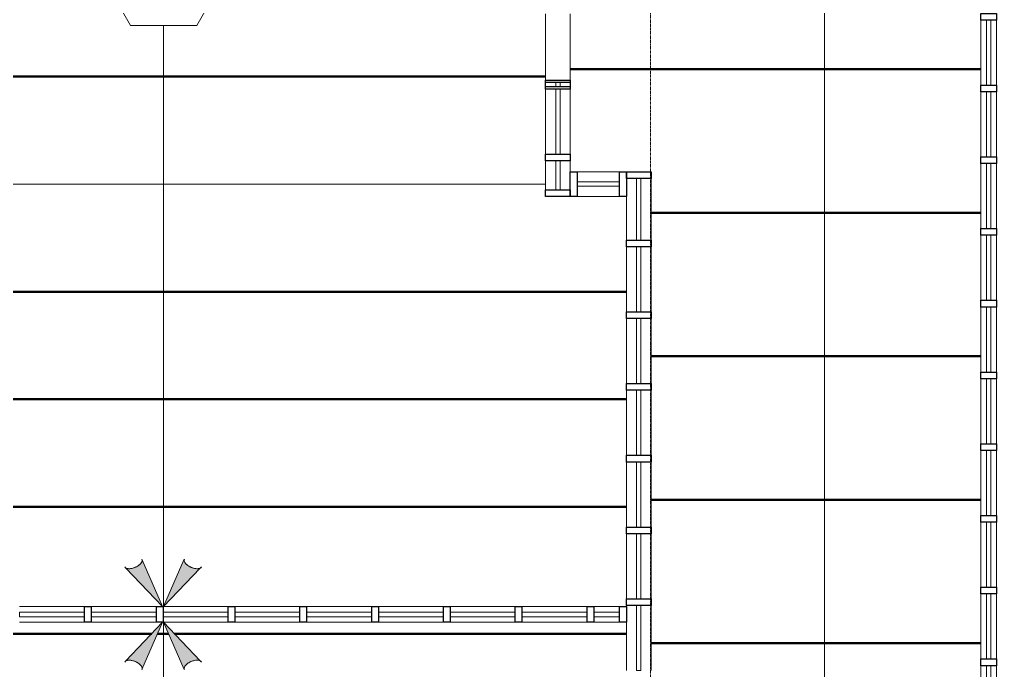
# Model space of a CAD drawing. Header units: inches. Extents: x -4036 to -1914, y 2 to 12338.
# Drawn here: x -3621.9 to -3404.2, y 10537.7 to 10682.9 of the extents above; entities that cross this region are included whole.
import ezdxf

# ---------------------------------------------------------------- set-up
doc = ezdxf.new("R2010")
doc.units = ezdxf.units.IN
doc.header["$MEASUREMENT"] = 0
doc.linetypes.add('Línea de rejilla', pattern=[0.875, 0.5, -0.125, 0.125, -0.125])
for name, color, linetype, lineweight in [('A-DETL-GENF', 92, 'Continuous', 9), ('A-GLAZ-CURT', 52, 'Continuous', 9), ('A-GLAZ-CWMG', 51, 'Continuous', 9), ('S-BEAM', 12, 'Continuous', 9), ('S-BEAM-ANLY', 10, 'Continuous', 50), ('S-GRID', 1, 'Continuous', 9)]:
    doc.layers.add(name, color=color, linetype=linetype, lineweight=lineweight)

# ---------------------------------------------------------------- blocks, each defined once
blk = doc.blocks.new('Rectangular Mullion - 3 1_2_-1273679-FRAMING PLAN - 2ND FLOOR')
at = {"layer": 'A-GLAZ-CWMG'}
for p, q in [((-3493.95, 10551.94), (-3488.17, 10551.94)), ((-3493.95, 10548.44), (-3488.17, 10548.44))]:
    blk.add_line(p, q, dxfattribs=at)
blk = doc.blocks.new('Rectangular Mullion - 3 1_2_-735866-FRAMING PLAN - 2ND FLOOR')
at = {"layer": 'A-GLAZ-CWMG', "lineweight": 25}
for p, q in [((0, 1.75), (-1.5, 1.75)), ((-1.5, 1.75), (-1.5, -1.75)), ((0, -1.75), (0, 1.75)), ((-1.5, -1.75), (0, -1.75))]:
    blk.add_line(p, q, dxfattribs=at)
blk = doc.blocks.new('System Panel - PlyWood-764931-FRAMING PLAN - 2ND FLOOR')
at = {"layer": 'A-GLAZ-CURT', "lineweight": 18}
for p, q in [((-7.25, -0.5), (-7.25, 0.5)), ((-7.25, 0.5), (7.25, 0.5)), ((7.25, 0.5), (7.25, -0.5)), ((7.25, -0.5), (-7.25, -0.5))]:
    blk.add_line(p, q, dxfattribs=at)
blk = doc.blocks.new('System Panel - PlyWood-1273676-FRAMING PLAN - 2ND FLOOR')
at = {"layer": 'A-GLAZ-CURT', "lineweight": 18}
for p, q in [((-2.89, -0.5), (-2.89, 0.5)), ((-2.89, 0.5), (2.89, 0.5)), ((2.89, 0.5), (2.89, -0.5)), ((2.89, -0.5), (-2.89, -0.5))]:
    blk.add_line(p, q, dxfattribs=at)
blk = doc.blocks.new('Rectangular Mullion - 3 1_2_-735834-FRAMING PLAN - 2ND FLOOR')
at = {"layer": 'A-GLAZ-CWMG'}
for p, q in [((-3813.95, 10551.94), (-3799.45, 10551.94)), ((-3813.95, 10548.44), (-3799.45, 10548.44))]:
    blk.add_line(p, q, dxfattribs=at)
blk = doc.blocks.new('Rectangular Mullion - 3 1_2_-735837-FRAMING PLAN - 2ND FLOOR')
at = {"layer": 'A-GLAZ-CWMG', "lineweight": 25}
for p, q in [((0.75, 1.75), (-0.75, 1.75)), ((-0.75, 1.75), (-0.75, -1.75)), ((0.75, -1.75), (0.75, 1.75)), ((-0.75, -1.75), (0.75, -1.75))]:
    blk.add_line(p, q, dxfattribs=at)
blk = doc.blocks.new('System Panel - PlyWood-764998-FRAMING PLAN - 2ND FLOOR')
at = {"layer": 'A-GLAZ-CURT', "lineweight": 18}
for p, q in [((7.75, 0.5), (6.75, 0.5)), ((6.75, 0.5), (6.75, -0.5)), ((7.75, -0.5), (7.75, 0.5)), ((6.75, -0.5), (7.75, -0.5))]:
    blk.add_line(p, q, dxfattribs=at)
blk = doc.blocks.new('System Panel - PlyWood-764936-FRAMING PLAN - 2ND FLOOR')
at = {"layer": 'A-GLAZ-CURT', "lineweight": 18}
for p, q in [((-7.25, -0.5), (-7.25, 0.5)), ((-7.25, 0.5), (7.25, 0.5)), ((7.25, 0.5), (7.25, -0.5)), ((7.25, -0.5), (-7.25, -0.5))]:
    blk.add_line(p, q, dxfattribs=at)
blk = doc.blocks.new('System Panel - PlyWood-764999-FRAMING PLAN - 2ND FLOOR')
at = {"layer": 'A-GLAZ-CURT', "lineweight": 18}
for p, q in [((-3.22, -0.5), (-3.22, 0.5)), ((-3.22, 0.5), (3.22, 0.5)), ((3.22, 0.5), (3.22, -0.5)), ((3.22, -0.5), (-3.22, -0.5))]:
    blk.add_line(p, q, dxfattribs=at)
blk = doc.blocks.new('Rectangular Mullion - 5 1_2_-750970-FRAMING PLAN - 2ND FLOOR')
at = {"layer": 'A-GLAZ-CWMG'}
for p, q in [((-3504.67, 10651.39), (-3504.67, 10644.94)), ((-3499.17, 10651.39), (-3499.17, 10648.94))]:
    blk.add_line(p, q, dxfattribs=at)
blk = doc.blocks.new('Rectangular Mullion - 5 1_2_-748981-FRAMING PLAN - 2ND FLOOR')
at = {"layer": 'A-GLAZ-CWMG'}
for p, q in [((-2522.7, 11828.21), (-2522.7, 11813.71)), ((-2517.2, 11828.21), (-2517.2, 11813.71))]:
    blk.add_line(p, q, dxfattribs=at)
blk = doc.blocks.new('Rectangular Mullion - 5 1_2_-748986-FRAMING PLAN - 2ND FLOOR')
at = {"layer": 'A-GLAZ-CWMG', "lineweight": 25}
for p, q in [((0, 2.75), (-1.5, 2.75)), ((-1.5, 2.75), (-1.5, -2.75)), ((0, -2.75), (0, 2.75)), ((-1.5, -2.75), (0, -2.75))]:
    blk.add_line(p, q, dxfattribs=at)
blk = doc.blocks.new('Rectangular Mullion - 5 1_2_-748984-FRAMING PLAN - 2ND FLOOR')
at = {"layer": 'A-GLAZ-CWMG', "lineweight": 25}
for p, q in [((0.75, 2.75), (-0.75, 2.75)), ((-0.75, 2.75), (-0.75, -2.75)), ((0.75, -2.75), (0.75, 2.75)), ((-0.75, -2.75), (0.75, -2.75))]:
    blk.add_line(p, q, dxfattribs=at)
blk = doc.blocks.new('Rectangular Mullion - 5 1_2_-750933-FRAMING PLAN - 2ND FLOOR')
at = {"layer": 'A-GLAZ-CWMG'}
for p, q in [((-3504.67, 10684.14), (-3504.67, 10669.39)), ((-3499.17, 10669.39), (-3499.17, 10684.14))]:
    blk.add_line(p, q, dxfattribs=at)
blk = doc.blocks.new('Rectangular Mullion - 5 1_2_-749713-FRAMING PLAN - 2ND FLOOR')
at = {"layer": 'A-GLAZ-CWMG', "lineweight": 25}
for p, q in [((-1.5, 2.75), (0, 2.75)), ((-1.5, -2.75), (-1.5, 2.75)), ((0, 2.75), (0, -2.75)), ((0, -2.75), (-1.5, -2.75))]:
    blk.add_line(p, q, dxfattribs=at)
blk = doc.blocks.new('System Panel - PlyWood-1273104-FRAMING PLAN - 2ND FLOOR')
at = {"layer": 'A-GLAZ-CURT', "lineweight": 18}
for p, q in [((-4.75, -0.5), (-4.75, 0.5)), ((-4.75, 0.5), (4.75, 0.5)), ((4.75, 0.5), (4.75, -0.5)), ((4.75, -0.5), (-4.75, -0.5))]:
    blk.add_line(p, q, dxfattribs=at)
blk = doc.blocks.new('Rectangular Mullion - 5 1_2_-1273105-FRAMING PLAN - 2ND FLOOR')
at = {"layer": 'A-GLAZ-CWMG'}
for p, q in [((-2738.67, 11726.24), (-2738.67, 11735.74)), ((-2733.17, 11726.24), (-2733.17, 11735.74))]:
    blk.add_line(p, q, dxfattribs=at)
blk = doc.blocks.new('Rectangular Mullion - 5 1_2_-753149-FRAMING PLAN - 2ND FLOOR')
at = {"layer": 'A-GLAZ-CWMG', "lineweight": 25}
for p, q in [((0, 2.75), (-1.5, 2.75)), ((-1.5, 2.75), (-1.5, -2.75)), ((0, -2.75), (0, 2.75)), ((-1.5, -2.75), (0, -2.75))]:
    blk.add_line(p, q, dxfattribs=at)
blk = doc.blocks.new('Rectangular Mullion - 5 1_2_-753150-FRAMING PLAN - 2ND FLOOR')
at = {"layer": 'A-GLAZ-CWMG', "lineweight": 25}
for p, q in [((-1.5, 2.75), (0, 2.75)), ((-1.5, -2.75), (-1.5, 2.75)), ((0, 2.75), (0, -2.75)), ((0, -2.75), (-1.5, -2.75))]:
    blk.add_line(p, q, dxfattribs=at)
blk = doc.blocks.new('System Panel - PlyWood-764934-FRAMING PLAN - 2ND FLOOR')
at = {"layer": 'A-GLAZ-CURT', "lineweight": 18}
for p, q in [((-6.88, -0.5), (-6.88, 0.5)), ((-6.88, 0.5), (6.88, 0.5)), ((6.88, 0.5), (6.88, -0.5)), ((6.88, -0.5), (-6.88, -0.5))]:
    blk.add_line(p, q, dxfattribs=at)
blk = doc.blocks.new('Rectangular Mullion - 5 1_2_-V4-FRAMING PLAN - 2ND FLOOR')
at = {"layer": 'A-GLAZ-CWMG'}
for p, q in [((-2715.41, 11724.74), (-2725.16, 11724.74)), ((-2711.41, 11719.24), (-2725.16, 11719.24))]:
    blk.add_line(p, q, dxfattribs=at)
blk = doc.blocks.new('Rectangular Mullion - 5 1_2_-V24-FRAMING PLAN - 2ND FLOOR')
at = {"layer": 'A-GLAZ-CWMG'}
for p, q in [((-3486.67, 10552.19), (-3486.67, 10551.94)), ((-3481.17, 10552.19), (-3481.17, 10537.69)), ((-3486.67, 10548.44), (-3486.67, 10537.69))]:
    blk.add_line(p, q, dxfattribs=at)
blk = doc.blocks.new('Rectangular Mullion - 5 1_2_-748987-FRAMING PLAN - 2ND FLOOR')
at = {"layer": 'A-GLAZ-CWMG', "lineweight": 25}
for p, q in [((-1.5, 2.75), (0, 2.75)), ((-1.5, -2.75), (-1.5, 2.75)), ((0, 2.75), (0, -2.75)), ((0, -2.75), (-1.5, -2.75))]:
    blk.add_line(p, q, dxfattribs=at)
blk = doc.blocks.new('Rectangular Mullion - 3 1_2_-735841-FRAMING PLAN - 2ND FLOOR')
at = {"layer": 'A-GLAZ-CWMG'}
for p, q in [((-3206.07, 10485.26), (-3206.07, 10499.76)), ((-3202.57, 10485.26), (-3202.57, 10499.76))]:
    blk.add_line(p, q, dxfattribs=at)
blk = doc.blocks.new('Rectangular Mullion - 3 1_2_-735844-FRAMING PLAN - 2ND FLOOR')
at = {"layer": 'A-GLAZ-CWMG', "lineweight": 25}
for p, q in [((0.75, 1.75), (-0.75, 1.75)), ((-0.75, 1.75), (-0.75, -1.75)), ((0.75, -1.75), (0.75, 1.75)), ((-0.75, -1.75), (0.75, -1.75))]:
    blk.add_line(p, q, dxfattribs=at)
blk = doc.blocks.new('TRUSS - 22_-892746-FRAMING PLAN - 2ND FLOOR')
at = {"layer": 'S-BEAM'}
blk.add_line((173.9, 0), (-145.25, 0), dxfattribs=at)
blk = doc.blocks.new('TRUSS - 22_-1469757-FRAMING PLAN - 2ND FLOOR')
at = {"layer": 'S-BEAM'}
blk.add_line((182.9, 0), (-154.25, 0), dxfattribs=at)
blk = doc.blocks.new('TRUSS - 22_-V59-FRAMING PLAN - 2ND FLOOR')
at = {"layer": 'S-BEAM'}
for p, q in [((-82.17, 0), (-182.9, 0)), ((-78.41, 0), (-80.86, 0)), ((154.25, 0), (-77.1, 0))]:
    blk.add_line(p, q, dxfattribs=at)
blk = doc.blocks.new('TRUSSES - TRUSSES-1144902-FRAMING PLAN - 2ND FLOOR')
at = {"layer": 'A-DETL-GENF'}
blk.add_line((-12.61, 0), (-593.75, 0), dxfattribs=at)
blk = doc.blocks.new('TRUSSES - TRUSSES-1143648-FRAMING PLAN - 2ND FLOOR')
at = {"layer": 'A-DETL-GENF'}
h = blk.add_hatch(color=256, dxfattribs=at)
h.paths.add_polyline_path([(-89.95, 8.4), (-98.55, 0.23), (-88.19, 4.79), (-88.4, 4.81), (-88.63, 4.9), (-88.86, 5.06), (-89.32, 5.53), (-89.71, 6.17), (-89.98, 6.89), (-90.1, 7.59), (-90.04, 8.17)], flags=0)
h.paths.add_polyline_path([(-98.55, 0), (-89.95, -8.17), (-90.04, -7.95), (-90.09, -7.68), (-90.06, -7.02), (-89.86, -6.3), (-89.53, -5.61), (-89.1, -5.04), (-88.63, -4.68), (-88.4, -4.59), (-88.19, -4.56), (-88, -4.6)], flags=0)
h = blk.add_hatch(color=256, dxfattribs=at)
h.paths.add_polyline_path([(89.95, 8.4), (90.04, 8.17), (90.09, 7.9), (90.06, 7.25), (89.86, 6.53), (89.53, 5.84), (89.1, 5.27), (88.63, 4.9), (88.4, 4.81), (88.19, 4.79), (88, 4.83), (98.55, 0.23)], flags=0)
h.paths.add_polyline_path([(98.55, 0), (88.19, -4.56), (88.4, -4.59), (88.63, -4.68), (88.86, -4.83), (89.32, -5.31), (89.71, -5.95), (89.98, -6.66), (90.1, -7.36), (90.04, -7.95), (89.95, -8.17)], flags=0)
for p, q in [((0, 14.61), (-12.61, 7.43)), ((0, 14.61), (12.85, 7.43)), ((-89.95, 8.4), (-98.55, 0.23)), ((-89.95, 8.4), (-89.67, 8.66)), ((-12.61, 7.43), (-12.61, -7.43)), ((12.85, -7.43), (12.85, 7.43)), ((12.85, 7.43), (12.85, -7.43)), ((89.95, 8.4), (89.67, 8.66)), ((98.55, 0.23), (89.95, 8.4)), ((-98.55, 0.23), (-88, 4.83)), ((88, 4.83), (98.55, 0.23)), ((-98.55, 0), (-89.95, -8.17)), ((-88, -4.6), (-98.55, 0)), ((-12.61, 0), (-98.55, 0)), ((12.85, 0), (98.55, 0)), ((98.55, 0), (88, -4.6)), ((89.95, -8.17), (98.55, 0)), ((-89.95, -8.17), (-89.67, -8.43)), ((0, -14.56), (-12.61, -7.43)), ((0, -14.56), (12.85, -7.43)), ((89.95, -8.17), (89.67, -8.43))]:
    blk.add_line(p, q, dxfattribs=at)
for centre, major_axis, start_param, end_param in [((-88.84, 6.74), (-0.84, 1.91), 0.527907, 1.031328), ((-88.84, 6.74), (-0.84, 1.91), 1.058732, 1.553534), ((-88.84, 6.74), (-0.84, 1.91), 0, 0.515859), ((88.84, 6.74), (0.84, 1.91), 5.767326, 6.283185), ((88.84, 6.74), (0.84, 1.91), 4.729651, 5.224453), ((88.84, 6.74), (0.84, 1.91), 5.251857, 5.755279), ((-88.84, 6.74), (-0.84, 1.91), 1.586991, 2.08013), ((-88.84, 6.74), (-0.84, 1.91), 2.111632, 2.609761), ((-88.84, 6.74), (-0.84, 1.91), 2.630892, 3.141593), ((88.84, 6.74), (0.84, 1.91), 3.141593, 3.652293), ((88.84, 6.74), (0.84, 1.91), 3.673425, 4.171554), ((88.84, 6.74), (0.84, 1.91), 4.203055, 4.696194), ((-88.84, -6.52), (0.84, 1.91), 1.588058, 2.082861), ((-88.84, -6.52), (0.84, 1.91), 1.061463, 1.554602), ((-88.84, -6.52), (0.84, 1.91), 0.531832, 1.029961), ((-88.84, -6.52), (0.84, 1.91), 0, 0.5107), ((88.84, -6.52), (-0.84, 1.91), 5.772485, 6.283185), ((88.84, -6.52), (-0.84, 1.91), 5.253224, 5.751353), ((88.84, -6.52), (-0.84, 1.91), 4.728584, 5.221723), ((88.84, -6.52), (-0.84, 1.91), 4.200325, 4.695127), ((-88.84, -6.52), (0.84, 1.91), 2.110265, 2.613686), ((-88.84, -6.52), (0.84, 1.91), 2.625734, 3.141593), ((88.84, -6.52), (-0.84, 1.91), 3.141593, 3.657452), ((88.84, -6.52), (-0.84, 1.91), 3.669499, 4.172921)]:
    blk.add_ellipse(centre, major_axis=major_axis, ratio=0.493649, start_param=start_param, end_param=end_param, dxfattribs=at)
for points, knots in [([(-88, 4.83), (-88.06, 4.81), (-88.19, 4.78), (-88.4, 4.8), (-88.63, 4.89), (-88.94, 5.1), (-89.33, 5.5), (-89.73, 6.16), (-90.03, 6.96), (-90.13, 7.64), (-90.07, 8.12), (-90, 8.31), (-89.95, 8.4)], [0, 0, 0, 0, 0.066667, 0.133333, 0.2, 0.266667, 0.4, 0.533333, 0.666667, 0.833333, 0.916667, 1, 1, 1, 1]), ([(89.95, 8.4), (89.99, 8.33), (90.05, 8.18), (90.11, 7.82), (90.09, 7.26), (89.89, 6.52), (89.56, 5.84), (89.16, 5.3), (88.74, 4.94), (88.41, 4.79), (88.16, 4.78), (88.06, 4.81), (88, 4.83)], [0, 0, 0, 0, 0.066667, 0.133333, 0.266667, 0.4, 0.533333, 0.65, 0.766667, 0.883333, 0.941667, 1, 1, 1, 1]), ([(-89.95, -8.17), (-89.99, -8.1), (-90.05, -7.96), (-90.11, -7.59), (-90.09, -7.03), (-89.89, -6.3), (-89.56, -5.62), (-89.16, -5.08), (-88.74, -4.71), (-88.41, -4.57), (-88.16, -4.55), (-88.06, -4.58), (-88, -4.6)], [0, 0, 0, 0, 0.066667, 0.133333, 0.266667, 0.4, 0.533333, 0.65, 0.766667, 0.883333, 0.941667, 1, 1, 1, 1]), ([(88, -4.6), (88.06, -4.58), (88.19, -4.55), (88.4, -4.57), (88.63, -4.67), (88.94, -4.87), (89.33, -5.28), (89.73, -5.93), (90.03, -6.73), (90.13, -7.41), (90.07, -7.9), (90, -8.09), (89.95, -8.17)], [0, 0, 0, 0, 0.066667, 0.133333, 0.2, 0.266667, 0.4, 0.533333, 0.666667, 0.833333, 0.916667, 1, 1, 1, 1])]:
    blk.add_open_spline(points, degree=3, knots=knots, dxfattribs=at)
blk = doc.blocks.new('TRUSSES - TRUSSES-1143614-FRAMING PLAN - 2ND FLOOR')
at = {"layer": 'A-DETL-GENF'}
h = blk.add_hatch(color=256, dxfattribs=at)
h.paths.add_polyline_path([(-133.65, 8.4), (-142.16, 0.26), (-131.89, 4.79), (-132.1, 4.81), (-132.33, 4.9), (-132.56, 5.06), (-133.02, 5.53), (-133.41, 6.17), (-133.68, 6.89), (-133.8, 7.59), (-133.74, 8.17)], flags=0)
h.paths.add_polyline_path([(-142.25, 0), (-133.65, -8.17), (-133.74, -7.95), (-133.79, -7.68), (-133.76, -7.02), (-133.56, -6.3), (-133.23, -5.61), (-132.8, -5.04), (-132.33, -4.68), (-132.1, -4.59), (-131.89, -4.56), (-131.7, -4.6), (-142.16, -0.04)], flags=0)
h = blk.add_hatch(color=256, dxfattribs=at)
h.paths.add_polyline_path([(133.65, 8.4), (133.74, 8.17), (133.79, 7.9), (133.76, 7.25), (133.56, 6.53), (133.23, 5.84), (132.8, 5.27), (132.33, 4.9), (132.1, 4.81), (131.89, 4.79), (131.7, 4.83), (142.25, 0.23)], flags=0)
h.paths.add_polyline_path([(142.25, 0), (131.89, -4.56), (132.1, -4.59), (132.33, -4.68), (132.56, -4.83), (133.02, -5.31), (133.41, -5.95), (133.68, -6.66), (133.8, -7.36), (133.74, -7.95), (133.65, -8.17)], flags=0)
for p, q in [((0, 14.61), (-12.61, 7.43)), ((0, 14.61), (12.85, 7.43)), ((-133.65, 8.4), (-142.25, 0.23)), ((-133.65, 8.4), (-133.37, 8.66)), ((-12.61, 7.43), (-12.61, -7.43)), ((12.85, -7.43), (12.85, 7.43)), ((12.85, 7.43), (12.85, -7.43)), ((133.65, 8.4), (133.37, 8.66)), ((142.25, 0.23), (133.65, 8.4)), ((-142.25, 0.23), (-131.7, 4.83)), ((131.7, 4.83), (142.25, 0.23)), ((-142.25, 0), (-133.65, -8.17)), ((-131.7, -4.6), (-142.25, 0)), ((-12.61, 0), (-142.25, 0)), ((12.85, 0), (142.25, 0)), ((142.25, 0), (131.7, -4.6)), ((133.65, -8.17), (142.25, 0)), ((-133.65, -8.17), (-133.37, -8.43)), ((0, -14.56), (-12.61, -7.43)), ((0, -14.56), (12.85, -7.43)), ((133.65, -8.17), (133.37, -8.43))]:
    blk.add_line(p, q, dxfattribs=at)
for centre, major_axis, start_param, end_param in [((-132.54, 6.74), (-0.84, 1.91), 0.527907, 1.031328), ((-132.54, 6.74), (-0.84, 1.91), 1.058732, 1.553534), ((-132.54, 6.74), (-0.84, 1.91), 0, 0.515859), ((132.54, 6.74), (0.84, 1.91), 5.767326, 6.283185), ((132.54, 6.74), (0.84, 1.91), 4.729651, 5.224453), ((132.54, 6.74), (0.84, 1.91), 5.251857, 5.755279), ((-132.54, 6.74), (-0.84, 1.91), 1.586991, 2.08013), ((-132.54, 6.74), (-0.84, 1.91), 2.111632, 2.609761), ((-132.54, 6.74), (-0.84, 1.91), 2.630892, 3.141593), ((132.54, 6.74), (0.84, 1.91), 3.141593, 3.652293), ((132.54, 6.74), (0.84, 1.91), 3.673425, 4.171554), ((132.54, 6.74), (0.84, 1.91), 4.203055, 4.696194), ((-132.54, -6.52), (0.84, 1.91), 1.588058, 2.082861), ((-132.54, -6.52), (0.84, 1.91), 1.061463, 1.554602), ((-132.54, -6.52), (0.84, 1.91), 0.531832, 1.029961), ((-132.54, -6.52), (0.84, 1.91), 0, 0.5107), ((132.54, -6.52), (-0.84, 1.91), 5.772485, 6.283185), ((132.54, -6.52), (-0.84, 1.91), 5.253224, 5.751353), ((132.54, -6.52), (-0.84, 1.91), 4.728584, 5.221723), ((132.54, -6.52), (-0.84, 1.91), 4.200325, 4.695127), ((-132.54, -6.52), (0.84, 1.91), 2.110265, 2.613686), ((-132.54, -6.52), (0.84, 1.91), 2.625734, 3.141593), ((132.54, -6.52), (-0.84, 1.91), 3.141593, 3.657452), ((132.54, -6.52), (-0.84, 1.91), 3.669499, 4.172921)]:
    blk.add_ellipse(centre, major_axis=major_axis, ratio=0.493649, start_param=start_param, end_param=end_param, dxfattribs=at)
for points, knots in [([(-131.7, 4.83), (-131.76, 4.81), (-131.89, 4.78), (-132.1, 4.8), (-132.33, 4.89), (-132.64, 5.1), (-133.03, 5.5), (-133.43, 6.16), (-133.73, 6.96), (-133.83, 7.64), (-133.77, 8.12), (-133.7, 8.31), (-133.65, 8.4)], [0, 0, 0, 0, 0.066667, 0.133333, 0.2, 0.266667, 0.4, 0.533333, 0.666667, 0.833333, 0.916667, 1, 1, 1, 1]), ([(133.65, 8.4), (133.69, 8.33), (133.75, 8.18), (133.81, 7.82), (133.79, 7.26), (133.59, 6.52), (133.26, 5.84), (132.86, 5.3), (132.44, 4.94), (132.11, 4.79), (131.86, 4.78), (131.76, 4.81), (131.7, 4.83)], [0, 0, 0, 0, 0.066667, 0.133333, 0.266667, 0.4, 0.533333, 0.65, 0.766667, 0.883333, 0.941667, 1, 1, 1, 1]), ([(-133.65, -8.17), (-133.69, -8.1), (-133.75, -7.96), (-133.81, -7.59), (-133.79, -7.03), (-133.59, -6.3), (-133.26, -5.62), (-132.86, -5.08), (-132.44, -4.71), (-132.11, -4.57), (-131.86, -4.55), (-131.76, -4.58), (-131.7, -4.6)], [0, 0, 0, 0, 0.066667, 0.133333, 0.266667, 0.4, 0.533333, 0.65, 0.766667, 0.883333, 0.941667, 1, 1, 1, 1]), ([(131.7, -4.6), (131.76, -4.58), (131.89, -4.55), (132.1, -4.57), (132.33, -4.67), (132.64, -4.87), (133.03, -5.28), (133.43, -5.93), (133.73, -6.73), (133.83, -7.41), (133.77, -7.9), (133.7, -8.09), (133.65, -8.17)], [0, 0, 0, 0, 0.066667, 0.133333, 0.2, 0.266667, 0.4, 0.533333, 0.666667, 0.833333, 0.916667, 1, 1, 1, 1])]:
    blk.add_open_spline(points, degree=3, knots=knots, dxfattribs=at)

msp = doc.modelspace()

# ---------------------------------------------------------------- linework, layer by layer
at = {"layer": 'S-BEAM-ANLY', "color": 7}
for p, q in [((-3499.17, 10671.79), (-3476.34, 10671.79)), ((-3476.34, 10671.79), (-3430.56, 10671.79)), ((-3430.56, 10671.79), (-3407.67, 10671.79)), ((-3822.47, 10670.19), (-3534.67, 10670.19)), ((-3534.67, 10670.19), (-3504.67, 10670.19)), ((-3481.17, 10639.79), (-3462.8, 10639.79)), ((-3462.8, 10639.79), (-3426.05, 10639.79)), ((-3426.05, 10639.79), (-3407.67, 10639.79)), ((-3822.47, 10622.19), (-3516.67, 10622.19)), ((-3516.67, 10622.19), (-3486.67, 10622.19)), ((-3481.17, 10607.79), (-3462.8, 10607.79)), ((-3462.8, 10607.79), (-3426.05, 10607.79)), ((-3426.05, 10607.79), (-3407.67, 10607.79)), ((-3822.47, 10598.19), (-3516.67, 10598.19)), ((-3516.67, 10598.19), (-3486.67, 10598.19)), ((-3481.17, 10575.79), (-3462.8, 10575.79)), ((-3462.8, 10575.79), (-3426.05, 10575.79)), ((-3426.05, 10575.79), (-3407.67, 10575.79)), ((-3822.47, 10574.19), (-3516.67, 10574.19)), ((-3516.67, 10574.19), (-3486.67, 10574.19)), ((-3592.47, 10545.89), (-3822.47, 10545.89)), ((-3588.71, 10545.89), (-3591.16, 10545.89)), ((-3516.67, 10545.89), (-3587.4, 10545.89)), ((-3486.67, 10545.89), (-3516.67, 10545.89)), ((-3481.17, 10543.79), (-3462.8, 10543.79)), ((-3462.8, 10543.79), (-3426.05, 10543.79)), ((-3426.05, 10543.79), (-3407.67, 10543.79))]:
    msp.add_line(p, q, dxfattribs=at)
at = {"layer": 'S-GRID', "linetype": 'Línea de rejilla'}
msp.add_line((-3481.32, 9786.33), (-3481.32, 12288.56), dxfattribs=at)

# ---------------------------------------------------------------- block references
at = {"layer": 'A-DETL-GENF', "rotation": 89.99999999999895}
for name, p in [('TRUSSES - TRUSSES-1144902-FRAMING PLAN - 2ND FLOOR', (-3442.49, 10944.79)), ('TRUSSES - TRUSSES-1143614-FRAMING PLAN - 2ND FLOOR', (-3589.82, 10694.19)), ('TRUSSES - TRUSSES-1143648-FRAMING PLAN - 2ND FLOOR', (-3589.82, 10449.89))]:
    msp.add_blockref(name, p, dxfattribs=at)
at = {"layer": 'A-GLAZ-CURT'}
for name, p, rotation in [('System Panel - PlyWood-764936-FRAMING PLAN - 2ND FLOOR', (-3405.92, 10675.51), 89.9999999999999), ('System Panel - PlyWood-764998-FRAMING PLAN - 2ND FLOOR', (-3501.92, 10675.64), 270), ('System Panel - PlyWood-764936-FRAMING PLAN - 2ND FLOOR', (-3501.92, 10660.14), 270), ('System Panel - PlyWood-764936-FRAMING PLAN - 2ND FLOOR', (-3405.92, 10659.51), 89.9999999999999), ('System Panel - PlyWood-764999-FRAMING PLAN - 2ND FLOOR', (-3501.92, 10648.16), 270), ('System Panel - PlyWood-764936-FRAMING PLAN - 2ND FLOOR', (-3405.92, 10643.51), 89.9999999999999), ('System Panel - PlyWood-764934-FRAMING PLAN - 2ND FLOOR', (-3483.92, 10640.56), 269.9999999999998), ('System Panel - PlyWood-764936-FRAMING PLAN - 2ND FLOOR', (-3405.92, 10627.51), 89.9999999999999), ('System Panel - PlyWood-764936-FRAMING PLAN - 2ND FLOOR', (-3483.92, 10624.94), 269.9999999999998), ('System Panel - PlyWood-764936-FRAMING PLAN - 2ND FLOOR', (-3405.92, 10611.51), 89.9999999999999), ('System Panel - PlyWood-764936-FRAMING PLAN - 2ND FLOOR', (-3483.92, 10608.94), 269.9999999999998), ('System Panel - PlyWood-764936-FRAMING PLAN - 2ND FLOOR', (-3405.92, 10595.51), 89.9999999999999), ('System Panel - PlyWood-764936-FRAMING PLAN - 2ND FLOOR', (-3483.92, 10592.94), 269.9999999999998), ('System Panel - PlyWood-764936-FRAMING PLAN - 2ND FLOOR', (-3405.92, 10579.51), 89.9999999999999), ('System Panel - PlyWood-764936-FRAMING PLAN - 2ND FLOOR', (-3483.92, 10576.94), 269.9999999999998), ('System Panel - PlyWood-764936-FRAMING PLAN - 2ND FLOOR', (-3405.92, 10563.51), 89.9999999999999), ('System Panel - PlyWood-764936-FRAMING PLAN - 2ND FLOOR', (-3483.92, 10560.94), 269.9999999999998), ('System Panel - PlyWood-764936-FRAMING PLAN - 2ND FLOOR', (-3405.92, 10547.51), 89.9999999999999), ('System Panel - PlyWood-764936-FRAMING PLAN - 2ND FLOOR', (-3483.92, 10544.94), 269.9999999999998), ('System Panel - PlyWood-764936-FRAMING PLAN - 2ND FLOOR', (-3405.92, 10531.51), 89.9999999999999)]:
    msp.add_blockref(name, p, dxfattribs=dict(at, rotation=rotation))
for name, p in [('System Panel - PlyWood-1273104-FRAMING PLAN - 2ND FLOOR', (-3492.92, 10646.19)), ('System Panel - PlyWood-764931-FRAMING PLAN - 2ND FLOOR', (-3614.7, 10550.19)), ('System Panel - PlyWood-764931-FRAMING PLAN - 2ND FLOOR', (-3598.7, 10550.19)), ('System Panel - PlyWood-764931-FRAMING PLAN - 2ND FLOOR', (-3582.7, 10550.19)), ('System Panel - PlyWood-764931-FRAMING PLAN - 2ND FLOOR', (-3566.7, 10550.19)), ('System Panel - PlyWood-764931-FRAMING PLAN - 2ND FLOOR', (-3550.7, 10550.19)), ('System Panel - PlyWood-764931-FRAMING PLAN - 2ND FLOOR', (-3534.7, 10550.19)), ('System Panel - PlyWood-764931-FRAMING PLAN - 2ND FLOOR', (-3518.7, 10550.19)), ('System Panel - PlyWood-764931-FRAMING PLAN - 2ND FLOOR', (-3502.7, 10550.19)), ('System Panel - PlyWood-1273676-FRAMING PLAN - 2ND FLOOR', (-3491.06, 10550.19))]:
    msp.add_blockref(name, p, dxfattribs=at)
at = {"layer": 'A-GLAZ-CWMG'}
for name, p in [('Rectangular Mullion - 5 1_2_-750933-FRAMING PLAN - 2ND FLOOR', (0, 0)), ('Rectangular Mullion - 3 1_2_-735841-FRAMING PLAN - 2ND FLOOR', (-201.6, 183)), ('Rectangular Mullion - 5 1_2_-748981-FRAMING PLAN - 2ND FLOOR', (-981.98, -1160.83)), ('Rectangular Mullion - 3 1_2_-735841-FRAMING PLAN - 2ND FLOOR', (-201.6, 167)), ('Rectangular Mullion - 5 1_2_-750970-FRAMING PLAN - 2ND FLOOR', (0, 0)), ('Rectangular Mullion - 3 1_2_-735841-FRAMING PLAN - 2ND FLOOR', (-201.6, 151)), ('Rectangular Mullion - 3 1_2_-735841-FRAMING PLAN - 2ND FLOOR', (-201.6, 135)), ('Rectangular Mullion - 5 1_2_-748981-FRAMING PLAN - 2ND FLOOR', (-963.98, -1196.03)), ('Rectangular Mullion - 3 1_2_-735841-FRAMING PLAN - 2ND FLOOR', (-201.6, 119)), ('Rectangular Mullion - 5 1_2_-748981-FRAMING PLAN - 2ND FLOOR', (-963.98, -1212.03)), ('Rectangular Mullion - 3 1_2_-735841-FRAMING PLAN - 2ND FLOOR', (-201.6, 103)), ('Rectangular Mullion - 5 1_2_-748981-FRAMING PLAN - 2ND FLOOR', (-963.98, -1228.03)), ('Rectangular Mullion - 3 1_2_-735841-FRAMING PLAN - 2ND FLOOR', (-201.6, 87)), ('Rectangular Mullion - 5 1_2_-748981-FRAMING PLAN - 2ND FLOOR', (-963.98, -1244.03)), ('Rectangular Mullion - 3 1_2_-735841-FRAMING PLAN - 2ND FLOOR', (-201.6, 71)), ('Rectangular Mullion - 5 1_2_-748981-FRAMING PLAN - 2ND FLOOR', (-963.98, -1260.03)), ('Rectangular Mullion - 3 1_2_-735841-FRAMING PLAN - 2ND FLOOR', (-201.6, 55)), ('Rectangular Mullion - 3 1_2_-735834-FRAMING PLAN - 2ND FLOOR', (192, 0)), ('Rectangular Mullion - 3 1_2_-735834-FRAMING PLAN - 2ND FLOOR', (208, 0)), ('Rectangular Mullion - 3 1_2_-735834-FRAMING PLAN - 2ND FLOOR', (224, 0)), ('Rectangular Mullion - 3 1_2_-735834-FRAMING PLAN - 2ND FLOOR', (240, 0)), ('Rectangular Mullion - 3 1_2_-735834-FRAMING PLAN - 2ND FLOOR', (256, 0)), ('Rectangular Mullion - 3 1_2_-735834-FRAMING PLAN - 2ND FLOOR', (272, 0)), ('Rectangular Mullion - 3 1_2_-735834-FRAMING PLAN - 2ND FLOOR', (288, 0)), ('Rectangular Mullion - 3 1_2_-735834-FRAMING PLAN - 2ND FLOOR', (304, 0)), ('Rectangular Mullion - 3 1_2_-1273679-FRAMING PLAN - 2ND FLOOR', (0, 0)), ('Rectangular Mullion - 5 1_2_-V24-FRAMING PLAN - 2ND FLOOR', (0, 0)), ('Rectangular Mullion - 3 1_2_-735841-FRAMING PLAN - 2ND FLOOR', (-201.6, 39))]:
    msp.add_blockref(name, p, dxfattribs=at)
at = {"layer": 'A-GLAZ-CWMG', "extrusion": (0, 0, -1)}
for name, p, rotation in [('Rectangular Mullion - 3 1_2_-735844-FRAMING PLAN - 2ND FLOOR', (3405.92, 10683.51), 90.00000000000011), ('Rectangular Mullion - 5 1_2_-748984-FRAMING PLAN - 2ND FLOOR', (3501.92, 10668.14), 270), ('Rectangular Mullion - 3 1_2_-735844-FRAMING PLAN - 2ND FLOOR', (3405.92, 10667.51), 90.00000000000011), ('Rectangular Mullion - 5 1_2_-748984-FRAMING PLAN - 2ND FLOOR', (3501.92, 10652.14), 270), ('Rectangular Mullion - 3 1_2_-735844-FRAMING PLAN - 2ND FLOOR', (3405.92, 10651.51), 90.00000000000011), ('Rectangular Mullion - 5 1_2_-753149-FRAMING PLAN - 2ND FLOOR', (3486.67, 10646.19), 180), ('Rectangular Mullion - 5 1_2_-748986-FRAMING PLAN - 2ND FLOOR', (3501.92, 10643.44), 270), ('Rectangular Mullion - 3 1_2_-735844-FRAMING PLAN - 2ND FLOOR', (3405.92, 10635.51), 90.00000000000011), ('Rectangular Mullion - 5 1_2_-748984-FRAMING PLAN - 2ND FLOOR', (3483.92, 10632.94), 270.0000000000002), ('Rectangular Mullion - 3 1_2_-735844-FRAMING PLAN - 2ND FLOOR', (3405.92, 10619.51), 90.00000000000011), ('Rectangular Mullion - 5 1_2_-748984-FRAMING PLAN - 2ND FLOOR', (3483.92, 10616.94), 270.0000000000002), ('Rectangular Mullion - 3 1_2_-735844-FRAMING PLAN - 2ND FLOOR', (3405.92, 10603.51), 90.00000000000011), ('Rectangular Mullion - 5 1_2_-748984-FRAMING PLAN - 2ND FLOOR', (3483.92, 10600.94), 270.0000000000002), ('Rectangular Mullion - 3 1_2_-735844-FRAMING PLAN - 2ND FLOOR', (3405.92, 10587.51), 90.00000000000011), ('Rectangular Mullion - 5 1_2_-748984-FRAMING PLAN - 2ND FLOOR', (3483.92, 10584.94), 270.0000000000002), ('Rectangular Mullion - 3 1_2_-735844-FRAMING PLAN - 2ND FLOOR', (3405.92, 10571.51), 90.00000000000011), ('Rectangular Mullion - 5 1_2_-748984-FRAMING PLAN - 2ND FLOOR', (3483.92, 10568.94), 270.0000000000002), ('Rectangular Mullion - 3 1_2_-735844-FRAMING PLAN - 2ND FLOOR', (3405.92, 10555.51), 90.00000000000011), ('Rectangular Mullion - 5 1_2_-748984-FRAMING PLAN - 2ND FLOOR', (3483.92, 10552.94), 270.0000000000002), ('Rectangular Mullion - 3 1_2_-735837-FRAMING PLAN - 2ND FLOOR', (3606.7, 10550.19), 180), ('Rectangular Mullion - 3 1_2_-735837-FRAMING PLAN - 2ND FLOOR', (3590.7, 10550.19), 180), ('Rectangular Mullion - 3 1_2_-735837-FRAMING PLAN - 2ND FLOOR', (3574.7, 10550.19), 180), ('Rectangular Mullion - 3 1_2_-735837-FRAMING PLAN - 2ND FLOOR', (3558.7, 10550.19), 180), ('Rectangular Mullion - 3 1_2_-735837-FRAMING PLAN - 2ND FLOOR', (3542.7, 10550.19), 180), ('Rectangular Mullion - 3 1_2_-735837-FRAMING PLAN - 2ND FLOOR', (3526.7, 10550.19), 180), ('Rectangular Mullion - 3 1_2_-735837-FRAMING PLAN - 2ND FLOOR', (3510.7, 10550.19), 180), ('Rectangular Mullion - 3 1_2_-735837-FRAMING PLAN - 2ND FLOOR', (3494.7, 10550.19), 180), ('Rectangular Mullion - 3 1_2_-735866-FRAMING PLAN - 2ND FLOOR', (3486.67, 10550.19), 180), ('Rectangular Mullion - 3 1_2_-735844-FRAMING PLAN - 2ND FLOOR', (3405.92, 10539.51), 90.00000000000011)]:
    msp.add_blockref(name, p, dxfattribs=dict(at, rotation=rotation))
at = {"layer": 'A-GLAZ-CWMG'}
for name, p, rotation in [('Rectangular Mullion - 5 1_2_-749713-FRAMING PLAN - 2ND FLOOR', (-3501.92, 10669.39), 90), ('Rectangular Mullion - 5 1_2_-753150-FRAMING PLAN - 2ND FLOOR', (-3499.17, 10646.19), 180), ('Rectangular Mullion - 5 1_2_-1273105-FRAMING PLAN - 2ND FLOOR', (-15223.91, 7910.27), 270), ('Rectangular Mullion - 5 1_2_-748987-FRAMING PLAN - 2ND FLOOR', (-3483.92, 10648.94), 89.99999999999984), ('Rectangular Mullion - 5 1_2_-V4-FRAMING PLAN - 2ND FLOOR', (8238.07, 13358.85), 90)]:
    msp.add_blockref(name, p, dxfattribs=dict(at, rotation=rotation))
at = {"layer": 'S-BEAM'}
for name, p in [('TRUSS - 22_-892746-FRAMING PLAN - 2ND FLOOR', (-3678.57, 10670.19)), ('TRUSS - 22_-892746-FRAMING PLAN - 2ND FLOOR', (-3678.57, 10646.19)), ('TRUSS - 22_-1469757-FRAMING PLAN - 2ND FLOOR', (-3669.57, 10622.19)), ('TRUSS - 22_-1469757-FRAMING PLAN - 2ND FLOOR', (-3669.57, 10598.19)), ('TRUSS - 22_-1469757-FRAMING PLAN - 2ND FLOOR', (-3669.57, 10574.19))]:
    msp.add_blockref(name, p, dxfattribs=at)
at = {"layer": 'S-BEAM', "rotation": 180}
msp.add_blockref('TRUSS - 22_-V59-FRAMING PLAN - 2ND FLOOR', (-3669.57, 10545.89), dxfattribs=at)

doc.saveas('drawing.dxf')
